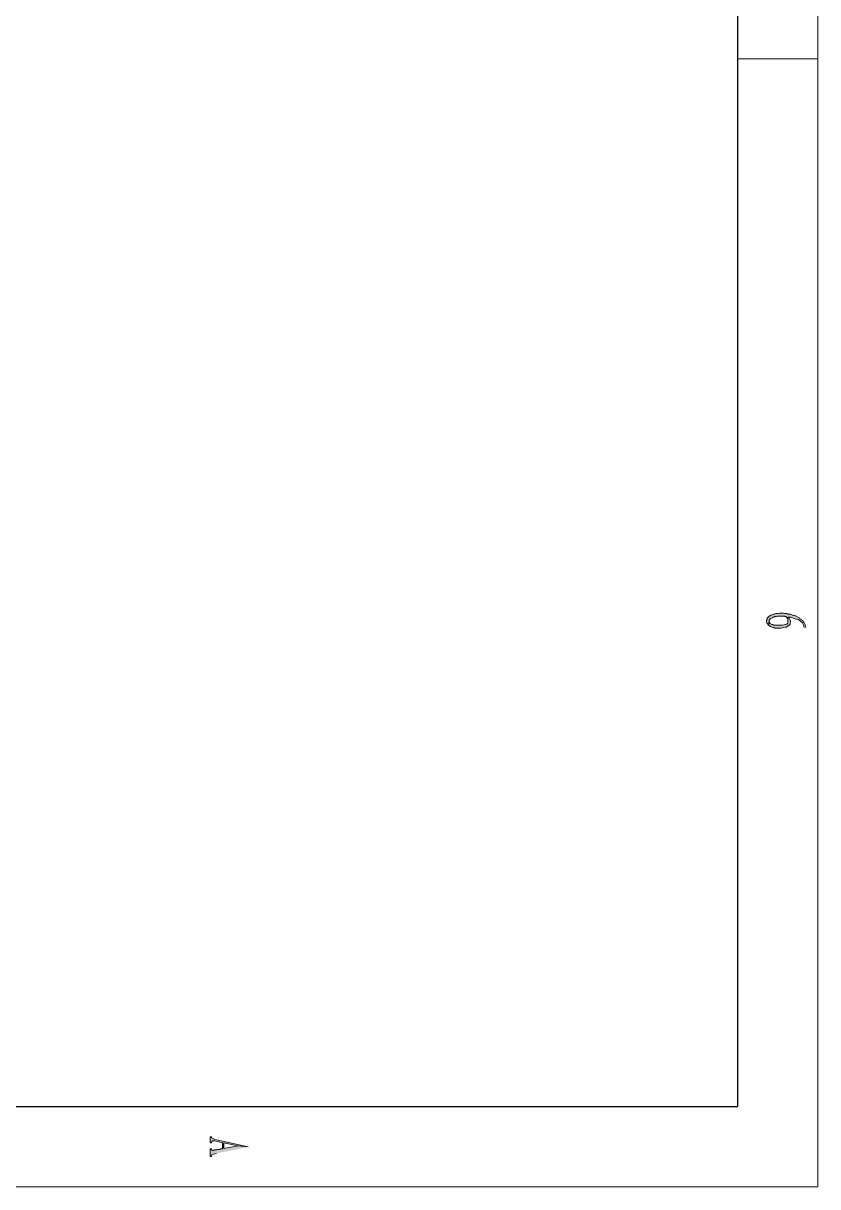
# Model space of a CAD drawing. Header units: inches. Extents: x 3 to 207, y 6 to 294.
# Drawn here: x 172.96 to 206.78, y 5.93 to 55.43 of the extents above; entities that cross this region are included whole.
import ezdxf

# ---------------------------------------------------------------- set-up
doc = ezdxf.new("R2010")
doc.units = ezdxf.units.IN
doc.header["$MEASUREMENT"] = 0
doc.layers.add('图层 1', color=7, linetype='Continuous')

msp = doc.modelspace()

# ---------------------------------------------------------------- hatches: boundary and pattern name
at = {"layer": '图层 1', "true_color": 0xffffff}
h = msp.add_hatch(color=7, dxfattribs=at)
edge = h.paths.add_edge_path()
edge.add_spline(control_points=[(206.269, 29.725), (206.27, 29.814), (206.225, 29.881), (206.184, 29.958), (206.184, 29.958), (206.163, 29.979), (206.163, 29.979), (206.163, 29.979), (206.142, 30.021), (206.142, 30.021), (206.142, 30.021), (206.1, 30.043), (206.1, 30.043), (206.1, 30.043), (206.079, 30.064), (206.079, 30.064), (206.079, 30.064), (206.036, 30.085), (206.036, 30.085), (206.036, 30.085), (206.015, 30.127), (206.015, 30.127), (206.015, 30.127), (205.803, 30.233), (205.803, 30.233), (205.803, 30.233), (205.761, 30.233), (205.761, 30.233), (205.761, 30.233), (205.719, 30.254), (205.719, 30.254), (205.719, 30.254), (205.698, 30.254), (205.698, 30.254), (205.698, 30.254), (205.613, 30.297), (205.613, 30.297), (205.613, 30.297), (205.507, 30.297), (205.507, 30.297), (205.507, 30.297), (205.465, 30.318), (205.465, 30.318), (205.465, 30.318), (205.359, 30.318), (205.359, 30.318), (205.359, 30.318), (205.317, 30.339), (205.317, 30.339), (205.317, 30.339), (205.147, 30.339), (205.147, 30.339), (205.147, 30.339), (205.084, 30.318), (205.084, 30.318), (205.084, 30.318), (204.999, 30.318), (204.999, 30.318), (204.999, 30.318), (204.936, 30.297), (204.936, 30.297), (204.936, 30.297), (204.893, 30.297), (204.893, 30.297), (204.893, 30.297), (204.809, 30.254), (204.809, 30.254), (204.809, 30.254), (204.787, 30.254), (204.787, 30.254), (204.787, 30.254), (204.703, 30.212), (204.703, 30.212), (204.703, 30.212), (204.618, 30.127), (204.618, 30.127), (204.618, 30.127), (204.618, 30.085), (204.618, 30.085), (204.618, 30.085), (204.597, 30.043), (204.597, 30.043), (204.585, 29.932), (204.622, 29.915), (204.682, 29.831), (204.682, 29.831), (204.703, 30.021), (204.703, 30.021), (204.703, 30.021), (204.703, 30.043), (204.703, 30.043), (204.703, 30.043), (204.766, 30.106), (204.766, 30.106), (204.766, 30.106), (204.809, 30.127), (204.809, 30.127), (204.809, 30.127), (204.872, 30.148), (204.872, 30.148), (204.872, 30.148), (204.872, 30.169), (204.872, 30.169), (204.872, 30.169), (204.915, 30.169), (204.915, 30.169), (204.915, 30.169), (204.957, 30.191), (204.957, 30.191), (204.957, 30.191), (205.02, 30.191), (205.02, 30.191), (205.02, 30.191), (205.063, 30.212), (205.063, 30.212), (205.14, 30.212), (205.218, 30.212), (205.296, 30.212), (205.296, 30.212), (205.359, 30.212), (205.359, 30.212), (205.359, 30.212), (205.38, 30.191), (205.38, 30.191), (205.38, 30.191), (205.422, 30.191), (205.422, 30.191), (205.422, 30.191), (205.465, 30.148), (205.465, 30.148), (205.503, 30.097), (205.512, 30.028), (205.507, 29.958), (205.507, 29.958), (205.507, 30.169), (205.507, 30.169), (205.65, 30.186), (205.84, 30.065), (205.952, 30.064), (206.104, 29.939), (206.177, 29.925), (206.206, 29.725)], knot_values=[0, 0, 0, 0, 0.352778, 0.352778, 0.352778, 0.705556, 0.705556, 0.705556, 1.058333, 1.058333, 1.058333, 1.411111, 1.411111, 1.411111, 1.763889, 1.763889, 1.763889, 2.116667, 2.116667, 2.116667, 2.469444, 2.469444, 2.469444, 2.822222, 2.822222, 2.822222, 3.175, 3.175, 3.175, 3.527778, 3.527778, 3.527778, 3.880556, 3.880556, 3.880556, 4.233333, 4.233333, 4.233333, 4.586111, 4.586111, 4.586111, 4.938889, 4.938889, 4.938889, 5.291667, 5.291667, 5.291667, 5.644444, 5.644444, 5.644444, 5.997222, 5.997222, 5.997222, 6.35, 6.35, 6.35, 6.702778, 6.702778, 6.702778, 7.055556, 7.055556, 7.055556, 7.408333, 7.408333, 7.408333, 7.761111, 7.761111, 7.761111, 8.113889, 8.113889, 8.113889, 8.466667, 8.466667, 8.466667, 8.819444, 8.819444, 8.819444, 9.172222, 9.172222, 9.172222, 9.525, 9.525, 9.525, 9.877778, 9.877778, 9.877778, 10.230556, 10.230556, 10.230556, 10.583333, 10.583333, 10.583333, 10.936111, 10.936111, 10.936111, 11.288889, 11.288889, 11.288889, 11.641667, 11.641667, 11.641667, 11.994444, 11.994444, 11.994444, 12.347222, 12.347222, 12.347222, 12.7, 12.7, 12.7, 13.052778, 13.052778, 13.052778, 13.405556, 13.405556, 13.405556, 13.758333, 13.758333, 13.758333, 14.111111, 14.111111, 14.111111, 14.463889, 14.463889, 14.463889, 14.816667, 14.816667, 14.816667, 15.169444, 15.169444, 15.169444, 15.522222, 15.522222, 15.522222, 15.875, 15.875, 15.875, 16.227778, 16.227778, 16.227778, 16.580556, 16.580556, 16.580556, 16.580556], degree=3, periodic=0)
edge.add_line((206.206, 29.725), (206.269, 29.725))
h = msp.add_hatch(color=7, dxfattribs=at)
edge = h.paths.add_edge_path()
edge.add_spline(control_points=[(205.613, 29.937), (205.623, 30.05), (205.59, 30.099), (205.507, 30.169), (205.507, 30.169), (205.507, 29.915), (205.507, 29.915), (205.507, 29.915), (205.486, 29.894), (205.486, 29.894), (205.486, 29.894), (205.465, 29.873), (205.465, 29.873), (205.393, 29.838), (205.313, 29.823), (205.232, 29.831), (205.14, 29.831), (205.049, 29.831), (204.957, 29.831), (204.957, 29.831), (204.915, 29.831), (204.915, 29.831), (204.915, 29.831), (204.872, 29.852), (204.872, 29.852), (204.872, 29.852), (204.83, 29.852), (204.83, 29.852), (204.83, 29.852), (204.787, 29.873), (204.787, 29.873), (204.787, 29.873), (204.766, 29.894), (204.766, 29.894), (204.766, 29.894), (204.745, 29.894), (204.745, 29.894), (204.745, 29.894), (204.745, 29.915), (204.745, 29.915), (204.745, 29.915), (204.724, 29.937), (204.724, 29.937), (204.724, 29.937), (204.703, 29.979), (204.703, 29.979), (204.703, 29.979), (204.703, 30.021), (204.703, 30.021), (204.703, 30.021), (204.682, 29.831), (204.682, 29.831), (204.682, 29.831), (204.703, 29.81), (204.703, 29.81), (204.703, 29.81), (204.745, 29.789), (204.745, 29.789), (204.745, 29.789), (204.745, 29.767), (204.745, 29.767), (204.745, 29.767), (204.787, 29.767), (204.787, 29.767), (204.787, 29.767), (204.872, 29.725), (204.872, 29.725), (204.872, 29.725), (204.915, 29.725), (204.915, 29.725), (204.915, 29.725), (204.957, 29.704), (204.957, 29.704), (205.041, 29.704), (205.126, 29.704), (205.211, 29.704), (205.293, 29.692), (205.363, 29.75), (205.444, 29.746), (205.587, 29.836), (205.526, 29.777), (205.613, 29.894)], knot_values=[0, 0, 0, 0, 0.352778, 0.352778, 0.352778, 0.705556, 0.705556, 0.705556, 1.058333, 1.058333, 1.058333, 1.411111, 1.411111, 1.411111, 1.763889, 1.763889, 1.763889, 2.116667, 2.116667, 2.116667, 2.469444, 2.469444, 2.469444, 2.822222, 2.822222, 2.822222, 3.175, 3.175, 3.175, 3.527778, 3.527778, 3.527778, 3.880556, 3.880556, 3.880556, 4.233333, 4.233333, 4.233333, 4.586111, 4.586111, 4.586111, 4.938889, 4.938889, 4.938889, 5.291667, 5.291667, 5.291667, 5.644444, 5.644444, 5.644444, 5.997222, 5.997222, 5.997222, 6.35, 6.35, 6.35, 6.702778, 6.702778, 6.702778, 7.055556, 7.055556, 7.055556, 7.408333, 7.408333, 7.408333, 7.761111, 7.761111, 7.761111, 8.113889, 8.113889, 8.113889, 8.466667, 8.466667, 8.466667, 8.819444, 8.819444, 8.819444, 9.172222, 9.172222, 9.172222, 9.525, 9.525, 9.525, 9.525], degree=3, periodic=0)
edge.add_line((205.613, 29.894), (205.613, 29.937))
msp.add_hatch(color=7, dxfattribs=at).paths.add_polyline_path([(182.541, 7.627), (181.187, 7.923), (181.123, 7.944), (180.996, 8.008), (180.975, 8.029), (180.975, 8.05), (180.912, 8.05), (180.912, 7.796), (180.975, 7.796), (180.975, 7.818), (180.996, 7.86), (181.017, 7.881), (181.102, 7.881), (181.441, 7.796), (181.441, 7.542), (181.504, 7.796), (182.097, 7.669)])
h = msp.add_hatch(color=7, dxfattribs=at)
edge = h.paths.add_edge_path()
edge.add_spline(control_points=[(182.541, 7.627), (182.541, 7.627), (182.097, 7.669), (182.097, 7.669), (182.097, 7.669), (181.504, 7.564), (181.504, 7.564), (181.504, 7.564), (181.504, 7.796), (181.504, 7.796), (181.504, 7.796), (181.441, 7.542), (181.441, 7.542), (181.441, 7.542), (181.377, 7.542), (181.377, 7.542), (181.377, 7.542), (181.335, 7.521), (181.335, 7.521), (181.335, 7.521), (181.229, 7.521), (181.229, 7.521), (181.229, 7.521), (181.208, 7.5), (181.208, 7.5), (181.208, 7.5), (181.102, 7.5), (181.102, 7.5), (181.102, 7.5), (181.06, 7.479), (181.06, 7.479), (181.06, 7.479), (181.038, 7.479), (181.038, 7.479), (181.038, 7.479), (180.996, 7.5), (180.996, 7.5), (180.996, 7.5), (180.975, 7.5), (180.975, 7.5), (180.975, 7.5), (180.975, 7.542), (180.975, 7.542), (180.975, 7.542), (180.912, 7.542), (180.912, 7.542), (180.912, 7.542), (180.912, 7.225), (180.912, 7.225), (180.912, 7.225), (180.975, 7.225), (180.975, 7.225), (180.96, 7.341), (181.118, 7.327), (181.187, 7.352)], knot_values=[0, 0, 0, 0, 0.352778, 0.352778, 0.352778, 0.705556, 0.705556, 0.705556, 1.058333, 1.058333, 1.058333, 1.411111, 1.411111, 1.411111, 1.763889, 1.763889, 1.763889, 2.116667, 2.116667, 2.116667, 2.469444, 2.469444, 2.469444, 2.822222, 2.822222, 2.822222, 3.175, 3.175, 3.175, 3.527778, 3.527778, 3.527778, 3.880556, 3.880556, 3.880556, 4.233333, 4.233333, 4.233333, 4.586111, 4.586111, 4.586111, 4.938889, 4.938889, 4.938889, 5.291667, 5.291667, 5.291667, 5.644444, 5.644444, 5.644444, 5.997222, 5.997222, 5.997222, 6.35, 6.35, 6.35, 6.35], degree=3, periodic=0)
edge.add_line((181.187, 7.352), (182.541, 7.627))

# ---------------------------------------------------------------- linework, layer by layer
at = {"layer": '图层 1', "color": 7, "lineweight": 15, "true_color": 0xffffff}
for points in [[(206.777, 5.934), (206.777, 293.885), (3.154, 293.885)], [(206.777, 53.919), (203.369, 53.919)], [(206.777, 5.934), (3.154, 5.934)]]:
    msp.add_lwpolyline(points, dxfattribs=at)
at = {"layer": '图层 1', "color": 7, "lineweight": 30, "true_color": 0xffffff}
for points in [[(6.562, 276.761), (203.369, 276.761), (203.369, 9.342)], [(6.562, 9.342), (203.369, 9.342)]]:
    msp.add_lwpolyline(points, dxfattribs=at)
at = {"layer": '图层 1', "lineweight": 0}
msp.add_lwpolyline([(182.541, 7.627), (181.187, 7.923), (181.123, 7.944), (180.996, 8.008), (180.975, 8.029), (180.975, 8.05), (180.912, 8.05), (180.912, 7.796), (180.975, 7.796), (180.975, 7.818), (180.996, 7.86), (181.017, 7.881), (181.102, 7.881), (181.441, 7.796), (181.441, 7.542), (181.504, 7.796), (182.097, 7.669)], dxfattribs=at)
for points, knots in [([(206.269, 29.725), (206.27, 29.814), (206.225, 29.881), (206.184, 29.958), (206.184, 29.958), (206.163, 29.979), (206.163, 29.979), (206.163, 29.979), (206.142, 30.021), (206.142, 30.021), (206.142, 30.021), (206.1, 30.043), (206.1, 30.043), (206.1, 30.043), (206.079, 30.064), (206.079, 30.064), (206.079, 30.064), (206.036, 30.085), (206.036, 30.085), (206.036, 30.085), (206.015, 30.127), (206.015, 30.127), (206.015, 30.127), (205.803, 30.233), (205.803, 30.233), (205.803, 30.233), (205.761, 30.233), (205.761, 30.233), (205.761, 30.233), (205.719, 30.254), (205.719, 30.254), (205.719, 30.254), (205.698, 30.254), (205.698, 30.254), (205.698, 30.254), (205.613, 30.297), (205.613, 30.297), (205.613, 30.297), (205.507, 30.297), (205.507, 30.297), (205.507, 30.297), (205.465, 30.318), (205.465, 30.318), (205.465, 30.318), (205.359, 30.318), (205.359, 30.318), (205.359, 30.318), (205.317, 30.339), (205.317, 30.339), (205.317, 30.339), (205.147, 30.339), (205.147, 30.339), (205.147, 30.339), (205.084, 30.318), (205.084, 30.318), (205.084, 30.318), (204.999, 30.318), (204.999, 30.318), (204.999, 30.318), (204.936, 30.297), (204.936, 30.297), (204.936, 30.297), (204.893, 30.297), (204.893, 30.297), (204.893, 30.297), (204.809, 30.254), (204.809, 30.254), (204.809, 30.254), (204.787, 30.254), (204.787, 30.254), (204.787, 30.254), (204.703, 30.212), (204.703, 30.212), (204.703, 30.212), (204.618, 30.127), (204.618, 30.127), (204.618, 30.127), (204.618, 30.085), (204.618, 30.085), (204.618, 30.085), (204.597, 30.043), (204.597, 30.043), (204.585, 29.932), (204.622, 29.915), (204.682, 29.831), (204.682, 29.831), (204.703, 30.021), (204.703, 30.021), (204.703, 30.021), (204.703, 30.043), (204.703, 30.043), (204.703, 30.043), (204.766, 30.106), (204.766, 30.106), (204.766, 30.106), (204.809, 30.127), (204.809, 30.127), (204.809, 30.127), (204.872, 30.148), (204.872, 30.148), (204.872, 30.148), (204.872, 30.169), (204.872, 30.169), (204.872, 30.169), (204.915, 30.169), (204.915, 30.169), (204.915, 30.169), (204.957, 30.191), (204.957, 30.191), (204.957, 30.191), (205.02, 30.191), (205.02, 30.191), (205.02, 30.191), (205.063, 30.212), (205.063, 30.212), (205.14, 30.212), (205.218, 30.212), (205.296, 30.212), (205.296, 30.212), (205.359, 30.212), (205.359, 30.212), (205.359, 30.212), (205.38, 30.191), (205.38, 30.191), (205.38, 30.191), (205.422, 30.191), (205.422, 30.191), (205.422, 30.191), (205.465, 30.148), (205.465, 30.148), (205.503, 30.097), (205.512, 30.028), (205.507, 29.958), (205.507, 29.958), (205.507, 30.169), (205.507, 30.169), (205.65, 30.186), (205.84, 30.065), (205.952, 30.064), (206.104, 29.939), (206.177, 29.925), (206.206, 29.725)], [0, 0, 0, 0, 1, 1, 1, 2, 2, 2, 3, 3, 3, 4, 4, 4, 5, 5, 5, 6, 6, 6, 7, 7, 7, 8, 8, 8, 9, 9, 9, 10, 10, 10, 11, 11, 11, 12, 12, 12, 13, 13, 13, 14, 14, 14, 15, 15, 15, 16, 16, 16, 17, 17, 17, 18, 18, 18, 19, 19, 19, 20, 20, 20, 21, 21, 21, 22, 22, 22, 23, 23, 23, 24, 24, 24, 25, 25, 25, 26, 26, 26, 27, 27, 27, 28, 28, 28, 29, 29, 29, 30, 30, 30, 31, 31, 31, 32, 32, 32, 33, 33, 33, 34, 34, 34, 35, 35, 35, 36, 36, 36, 37, 37, 37, 38, 38, 38, 39, 39, 39, 40, 40, 40, 41, 41, 41, 42, 42, 42, 43, 43, 43, 44, 44, 44, 45, 45, 45, 46, 46, 46, 47, 47, 47, 47]), ([(205.613, 29.937), (205.623, 30.05), (205.59, 30.099), (205.507, 30.169), (205.507, 30.169), (205.507, 29.915), (205.507, 29.915), (205.507, 29.915), (205.486, 29.894), (205.486, 29.894), (205.486, 29.894), (205.465, 29.873), (205.465, 29.873), (205.393, 29.838), (205.313, 29.823), (205.232, 29.831), (205.14, 29.831), (205.049, 29.831), (204.957, 29.831), (204.957, 29.831), (204.915, 29.831), (204.915, 29.831), (204.915, 29.831), (204.872, 29.852), (204.872, 29.852), (204.872, 29.852), (204.83, 29.852), (204.83, 29.852), (204.83, 29.852), (204.787, 29.873), (204.787, 29.873), (204.787, 29.873), (204.766, 29.894), (204.766, 29.894), (204.766, 29.894), (204.745, 29.894), (204.745, 29.894), (204.745, 29.894), (204.745, 29.915), (204.745, 29.915), (204.745, 29.915), (204.724, 29.937), (204.724, 29.937), (204.724, 29.937), (204.703, 29.979), (204.703, 29.979), (204.703, 29.979), (204.703, 30.021), (204.703, 30.021), (204.703, 30.021), (204.682, 29.831), (204.682, 29.831), (204.682, 29.831), (204.703, 29.81), (204.703, 29.81), (204.703, 29.81), (204.745, 29.789), (204.745, 29.789), (204.745, 29.789), (204.745, 29.767), (204.745, 29.767), (204.745, 29.767), (204.787, 29.767), (204.787, 29.767), (204.787, 29.767), (204.872, 29.725), (204.872, 29.725), (204.872, 29.725), (204.915, 29.725), (204.915, 29.725), (204.915, 29.725), (204.957, 29.704), (204.957, 29.704), (205.041, 29.704), (205.126, 29.704), (205.211, 29.704), (205.293, 29.692), (205.363, 29.75), (205.444, 29.746), (205.587, 29.836), (205.526, 29.777), (205.613, 29.894)], [0, 0, 0, 0, 1, 1, 1, 2, 2, 2, 3, 3, 3, 4, 4, 4, 5, 5, 5, 6, 6, 6, 7, 7, 7, 8, 8, 8, 9, 9, 9, 10, 10, 10, 11, 11, 11, 12, 12, 12, 13, 13, 13, 14, 14, 14, 15, 15, 15, 16, 16, 16, 17, 17, 17, 18, 18, 18, 19, 19, 19, 20, 20, 20, 21, 21, 21, 22, 22, 22, 23, 23, 23, 24, 24, 24, 25, 25, 25, 26, 26, 26, 27, 27, 27, 27]), ([(182.541, 7.627), (182.541, 7.627), (182.097, 7.669), (182.097, 7.669), (182.097, 7.669), (181.504, 7.564), (181.504, 7.564), (181.504, 7.564), (181.504, 7.796), (181.504, 7.796), (181.504, 7.796), (181.441, 7.542), (181.441, 7.542), (181.441, 7.542), (181.377, 7.542), (181.377, 7.542), (181.377, 7.542), (181.335, 7.521), (181.335, 7.521), (181.335, 7.521), (181.229, 7.521), (181.229, 7.521), (181.229, 7.521), (181.208, 7.5), (181.208, 7.5), (181.208, 7.5), (181.102, 7.5), (181.102, 7.5), (181.102, 7.5), (181.06, 7.479), (181.06, 7.479), (181.06, 7.479), (181.038, 7.479), (181.038, 7.479), (181.038, 7.479), (180.996, 7.5), (180.996, 7.5), (180.996, 7.5), (180.975, 7.5), (180.975, 7.5), (180.975, 7.5), (180.975, 7.542), (180.975, 7.542), (180.975, 7.542), (180.912, 7.542), (180.912, 7.542), (180.912, 7.542), (180.912, 7.225), (180.912, 7.225), (180.912, 7.225), (180.975, 7.225), (180.975, 7.225), (180.96, 7.341), (181.118, 7.327), (181.187, 7.352)], [0, 0, 0, 0, 1, 1, 1, 2, 2, 2, 3, 3, 3, 4, 4, 4, 5, 5, 5, 6, 6, 6, 7, 7, 7, 8, 8, 8, 9, 9, 9, 10, 10, 10, 11, 11, 11, 12, 12, 12, 13, 13, 13, 14, 14, 14, 15, 15, 15, 16, 16, 16, 17, 17, 17, 18, 18, 18, 18])]:
    msp.add_open_spline(points, degree=3, knots=knots, dxfattribs=at)

doc.saveas('drawing.dxf')
